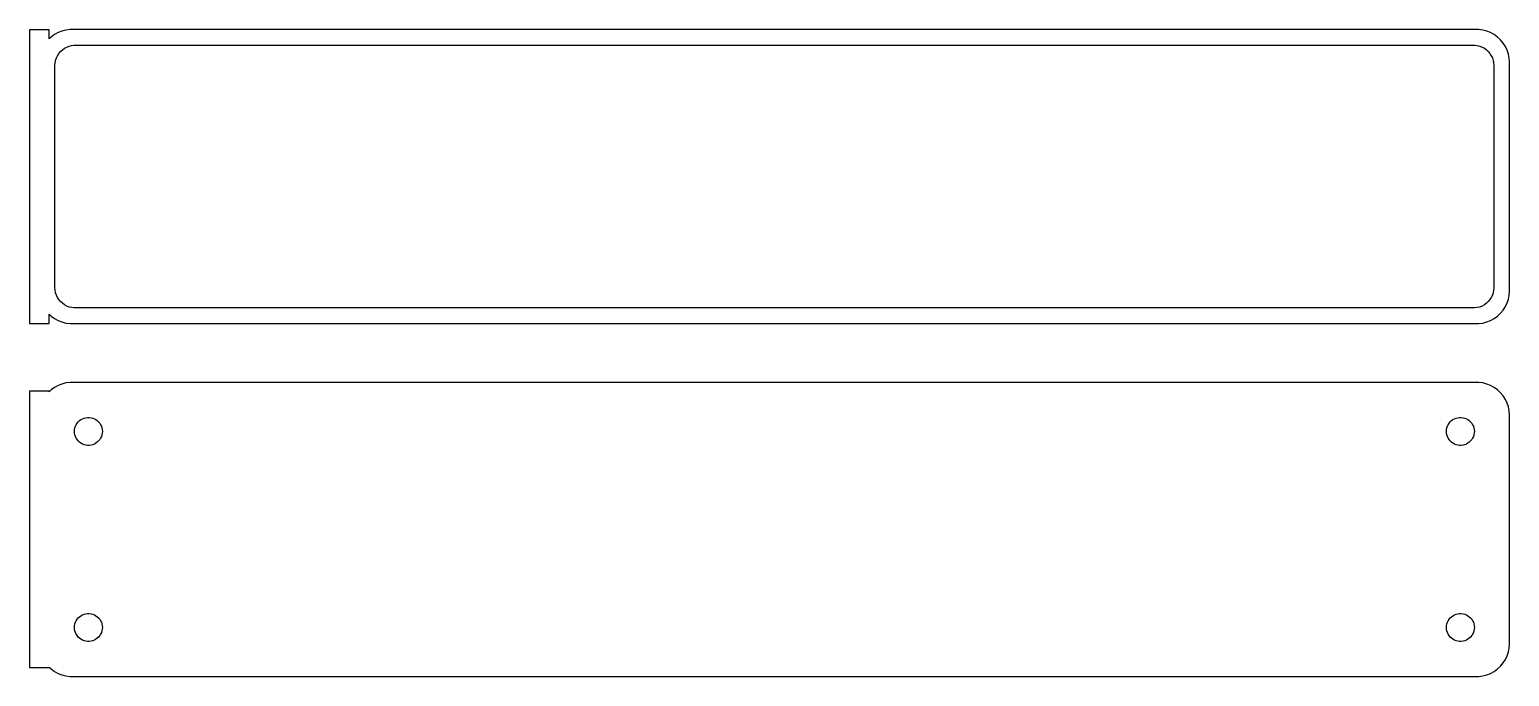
# Model space of a CAD drawing. Header units: metres. Extents: x -114 to 112, y 86 to 184.
import ezdxf

# ---------------------------------------------------------------- set-up
doc = ezdxf.new("R2010")
doc.units = ezdxf.units.M

msp = doc.modelspace()

# ---------------------------------------------------------------- linework, layer by layer
for p, q in [((-111, 184.479), (-114, 184.479)), ((-114, 184.479), (-114, 139.521)), ((-111, 183.059), (-111, 184.479)), ((-110.179, 183.722), (-110.687, 183.353)), ((-109.629, 184.024), (-110.179, 183.722)), ((-109.045, 184.255), (-109.629, 184.024)), ((-108.437, 184.411), (-109.045, 184.255)), ((-107.814, 184.49), (-108.437, 184.411)), ((107.814, 184.49), (-107.814, 184.49)), ((108.437, 184.411), (107.814, 184.49)), ((109.045, 184.255), (108.437, 184.411)), ((109.629, 184.024), (109.045, 184.255)), ((110.179, 183.722), (109.629, 184.024)), ((110.687, 183.353), (110.179, 183.722)), ((-110.687, 183.353), (-111, 183.059)), ((-109.269, 181.131), (-108.984, 181.399)), ((-108.984, 181.399), (-108.668, 181.628)), ((-108.668, 181.628), (-108.325, 181.817)), ((-108.325, 181.817), (-107.962, 181.961)), ((-107.962, 181.961), (-107.583, 182.058)), ((-107.583, 182.058), (-107.195, 182.107)), ((-107.195, 182.107), (107.195, 182.107)), ((107.195, 182.107), (107.583, 182.058)), ((107.583, 182.058), (107.962, 181.961)), ((107.962, 181.961), (108.325, 181.817)), ((108.325, 181.817), (108.668, 181.628)), ((108.668, 181.628), (108.984, 181.399)), ((108.984, 181.399), (109.269, 181.131)), ((111.145, 182.923), (110.687, 183.353)), ((111.545, 182.439), (111.145, 182.923)), ((111.882, 181.909), (111.545, 182.439)), ((112.149, 181.341), (111.882, 181.909)), ((112.343, 180.743), (112.149, 181.341)), ((-110.113, 179), (-110.088, 179.39)), ((-110.113, 145), (-110.113, 179)), ((-110.088, 179.39), (-110.015, 179.774)), ((-110.015, 179.774), (-109.894, 180.146)), ((-109.894, 180.146), (-109.728, 180.5)), ((-109.728, 180.5), (-109.518, 180.83)), ((-109.518, 180.83), (-109.269, 181.131)), ((109.269, 181.131), (109.518, 180.83)), ((109.518, 180.83), (109.728, 180.5)), ((109.728, 180.5), (109.894, 180.146)), ((109.894, 180.146), (110.015, 179.774)), ((110.015, 179.774), (110.088, 179.39)), ((110.088, 179.39), (110.113, 179)), ((110.113, 179), (110.113, 145)), ((112.461, 180.127), (112.343, 180.743)), ((112.5, 179.5), (112.461, 180.127)), ((112.5, 144.5), (112.5, 179.5)), ((-110.088, 144.61), (-110.113, 145)), ((110.113, 145), (110.088, 144.61)), ((-110.015, 144.226), (-110.088, 144.61)), ((-109.894, 143.854), (-110.015, 144.226)), ((-109.728, 143.5), (-109.894, 143.854)), ((-109.518, 143.17), (-109.728, 143.5)), ((-109.269, 142.869), (-109.518, 143.17)), ((-108.984, 142.601), (-109.269, 142.869)), ((109.269, 142.869), (108.984, 142.601)), ((109.518, 143.17), (109.269, 142.869)), ((109.728, 143.5), (109.518, 143.17)), ((109.894, 143.854), (109.728, 143.5)), ((110.015, 144.226), (109.894, 143.854)), ((110.088, 144.61), (110.015, 144.226)), ((112.149, 142.659), (112.343, 143.257)), ((112.343, 143.257), (112.461, 143.873)), ((112.461, 143.873), (112.5, 144.5)), ((-111, 139.521), (-111, 140.941)), ((-111, 140.941), (-110.687, 140.647)), ((-110.687, 140.647), (-110.179, 140.278)), ((-108.668, 142.372), (-108.984, 142.601)), ((-108.325, 142.183), (-108.668, 142.372)), ((-107.962, 142.039), (-108.325, 142.183)), ((-107.583, 141.942), (-107.962, 142.039)), ((-107.195, 141.893), (-107.583, 141.942)), ((107.195, 141.893), (-107.195, 141.893)), ((107.583, 141.942), (107.195, 141.893)), ((107.962, 142.039), (107.583, 141.942)), ((108.325, 142.183), (107.962, 142.039)), ((108.668, 142.372), (108.325, 142.183)), ((108.984, 142.601), (108.668, 142.372)), ((110.179, 140.278), (110.687, 140.647)), ((110.687, 140.647), (111.145, 141.077)), ((111.145, 141.077), (111.545, 141.561)), ((111.545, 141.561), (111.882, 142.091)), ((111.882, 142.091), (112.149, 142.659)), ((-114, 139.521), (-111, 139.521)), ((-110.179, 140.278), (-109.629, 139.976)), ((-109.629, 139.976), (-109.045, 139.745)), ((-109.045, 139.745), (-108.437, 139.589)), ((-108.437, 139.589), (-107.814, 139.51)), ((-107.814, 139.51), (107.814, 139.51)), ((107.814, 139.51), (108.437, 139.589)), ((108.437, 139.589), (109.045, 139.745)), ((109.045, 139.745), (109.629, 139.976)), ((109.629, 139.976), (110.179, 140.278)), ((-111, 129.153), (-114, 129.153)), ((-114, 129.153), (-114, 86.8474)), ((-110.687, 129.353), (-111, 129.059)), ((-111, 129.059), (-111, 129.153)), ((-110.179, 129.722), (-110.687, 129.353)), ((-109.629, 130.024), (-110.179, 129.722)), ((-109.045, 130.255), (-109.629, 130.024)), ((-108.437, 130.411), (-109.045, 130.255)), ((-107.814, 130.49), (-108.437, 130.411)), ((107.814, 130.49), (-107.814, 130.49)), ((108.437, 130.411), (107.814, 130.49)), ((109.045, 130.255), (108.437, 130.411)), ((109.629, 130.024), (109.045, 130.255)), ((110.179, 129.722), (109.629, 130.024)), ((110.687, 129.353), (110.179, 129.722)), ((111.145, 128.923), (110.687, 129.353)), ((111.545, 128.439), (111.145, 128.923)), ((111.882, 127.909), (111.545, 128.439)), ((112.149, 127.341), (111.882, 127.909)), ((112.343, 126.743), (112.149, 127.341)), ((-106.557, 124.462), (-106.361, 124.645)), ((-106.361, 124.645), (-106.144, 124.803)), ((-106.144, 124.803), (-105.909, 124.932)), ((-105.909, 124.932), (-105.66, 125.031)), ((-105.66, 125.031), (-105.4, 125.097)), ((-105.4, 125.097), (-105.134, 125.131)), ((-105.134, 125.131), (-104.866, 125.131)), ((-104.866, 125.131), (-104.6, 125.097)), ((-104.6, 125.097), (-104.34, 125.031)), ((-104.34, 125.031), (-104.091, 124.932)), ((-104.091, 124.932), (-103.856, 124.803)), ((-103.856, 124.803), (-103.639, 124.645)), ((-103.639, 124.645), (-103.443, 124.462)), ((103.443, 124.462), (103.639, 124.645)), ((103.639, 124.645), (103.856, 124.803)), ((103.856, 124.803), (104.091, 124.932)), ((104.091, 124.932), (104.34, 125.031)), ((104.34, 125.031), (104.6, 125.097)), ((104.6, 125.097), (104.866, 125.131)), ((104.866, 125.131), (105.134, 125.131)), ((105.134, 125.131), (105.4, 125.097)), ((105.4, 125.097), (105.66, 125.031)), ((105.66, 125.031), (105.909, 124.932)), ((105.909, 124.932), (106.144, 124.803)), ((106.144, 124.803), (106.361, 124.645)), ((106.361, 124.645), (106.557, 124.462)), ((112.461, 126.127), (112.343, 126.743)), ((112.5, 125.5), (112.461, 126.127)), ((112.5, 90.5), (112.5, 125.5)), ((-107.135, 123), (-107.118, 123.268)), ((-107.118, 122.732), (-107.135, 123)), ((-107.118, 123.268), (-107.068, 123.531)), ((-107.068, 122.469), (-107.118, 122.732)), ((-107.068, 123.531), (-106.985, 123.786)), ((-106.985, 122.214), (-107.068, 122.469)), ((-106.985, 123.786), (-106.871, 124.029)), ((-106.871, 124.029), (-106.727, 124.255)), ((-106.727, 124.255), (-106.557, 124.462)), ((-103.443, 124.462), (-103.273, 124.255)), ((-103.273, 124.255), (-103.129, 124.029)), ((-103.129, 124.029), (-103.015, 123.786)), ((-103.015, 123.786), (-102.932, 123.531)), ((-102.932, 122.469), (-103.015, 122.214)), ((-102.932, 123.531), (-102.882, 123.268)), ((-102.882, 122.732), (-102.932, 122.469)), ((-102.882, 123.268), (-102.865, 123)), ((-102.865, 123), (-102.882, 122.732)), ((102.865, 123), (102.882, 123.268)), ((102.882, 122.732), (102.865, 123)), ((102.882, 123.268), (102.932, 123.531)), ((102.932, 122.469), (102.882, 122.732)), ((102.932, 123.531), (103.015, 123.786)), ((103.015, 122.214), (102.932, 122.469)), ((103.015, 123.786), (103.129, 124.029)), ((103.129, 124.029), (103.273, 124.255)), ((103.273, 124.255), (103.443, 124.462)), ((106.557, 124.462), (106.727, 124.255)), ((106.727, 124.255), (106.871, 124.029)), ((106.871, 124.029), (106.985, 123.786)), ((106.985, 123.786), (107.068, 123.531)), ((107.068, 122.469), (106.985, 122.214)), ((107.068, 123.531), (107.118, 123.268)), ((107.118, 122.732), (107.068, 122.469)), ((107.118, 123.268), (107.135, 123)), ((107.135, 123), (107.118, 122.732)), ((-106.871, 121.971), (-106.985, 122.214)), ((-106.727, 121.745), (-106.871, 121.971)), ((-106.557, 121.538), (-106.727, 121.745)), ((-106.361, 121.355), (-106.557, 121.538)), ((-106.144, 121.197), (-106.361, 121.355)), ((-105.909, 121.068), (-106.144, 121.197)), ((-105.66, 120.969), (-105.909, 121.068)), ((-105.4, 120.903), (-105.66, 120.969)), ((-105.134, 120.869), (-105.4, 120.903)), ((-104.866, 120.869), (-105.134, 120.869)), ((-104.6, 120.903), (-104.866, 120.869)), ((-104.34, 120.969), (-104.6, 120.903)), ((-104.091, 121.068), (-104.34, 120.969)), ((-103.856, 121.197), (-104.091, 121.068)), ((-103.639, 121.355), (-103.856, 121.197)), ((-103.443, 121.538), (-103.639, 121.355)), ((-103.273, 121.745), (-103.443, 121.538)), ((-103.129, 121.971), (-103.273, 121.745)), ((-103.015, 122.214), (-103.129, 121.971)), ((103.129, 121.971), (103.015, 122.214)), ((103.273, 121.745), (103.129, 121.971)), ((103.443, 121.538), (103.273, 121.745)), ((103.639, 121.355), (103.443, 121.538)), ((103.856, 121.197), (103.639, 121.355)), ((104.091, 121.068), (103.856, 121.197)), ((104.34, 120.969), (104.091, 121.068)), ((104.6, 120.903), (104.34, 120.969)), ((104.866, 120.869), (104.6, 120.903)), ((105.134, 120.869), (104.866, 120.869)), ((105.4, 120.903), (105.134, 120.869)), ((105.66, 120.969), (105.4, 120.903)), ((105.909, 121.068), (105.66, 120.969)), ((106.144, 121.197), (105.909, 121.068)), ((106.361, 121.355), (106.144, 121.197)), ((106.557, 121.538), (106.361, 121.355)), ((106.727, 121.745), (106.557, 121.538)), ((106.871, 121.971), (106.727, 121.745)), ((106.985, 122.214), (106.871, 121.971)), ((-105.4, 95.0975), (-105.134, 95.1311)), ((-105.134, 95.1311), (-104.866, 95.1311)), ((-104.866, 95.1311), (-104.6, 95.0975)), ((104.6, 95.0975), (104.866, 95.1311)), ((104.866, 95.1311), (105.134, 95.1311)), ((105.134, 95.1311), (105.4, 95.0975)), ((-107.135, 93), (-107.118, 93.2676)), ((-107.118, 92.7324), (-107.135, 93)), ((-107.118, 93.2676), (-107.068, 93.531)), ((-107.068, 93.531), (-106.985, 93.7861)), ((-106.985, 93.7861), (-106.871, 94.0287)), ((-106.871, 94.0287), (-106.727, 94.2551)), ((-106.727, 94.2551), (-106.557, 94.4617)), ((-106.557, 94.4617), (-106.361, 94.6453)), ((-106.361, 94.6453), (-106.144, 94.8029)), ((-106.144, 94.8029), (-105.909, 94.9321)), ((-105.909, 94.9321), (-105.66, 95.0308)), ((-105.66, 95.0308), (-105.4, 95.0975)), ((-104.6, 95.0975), (-104.34, 95.0308)), ((-104.34, 95.0308), (-104.091, 94.9321)), ((-104.091, 94.9321), (-103.856, 94.8029)), ((-103.856, 94.8029), (-103.639, 94.6453)), ((-103.639, 94.6453), (-103.443, 94.4617)), ((-103.443, 94.4617), (-103.273, 94.2551)), ((-103.273, 94.2551), (-103.129, 94.0287)), ((-103.129, 94.0287), (-103.015, 93.7861)), ((-103.015, 93.7861), (-102.932, 93.531)), ((-102.932, 93.531), (-102.882, 93.2676)), ((-102.882, 93.2676), (-102.865, 93)), ((-102.865, 93), (-102.882, 92.7324)), ((102.865, 93), (102.882, 93.2676)), ((102.882, 92.7324), (102.865, 93)), ((102.882, 93.2676), (102.932, 93.531)), ((102.932, 93.531), (103.015, 93.7861)), ((103.015, 93.7861), (103.129, 94.0287)), ((103.129, 94.0287), (103.273, 94.2551)), ((103.273, 94.2551), (103.443, 94.4617)), ((103.443, 94.4617), (103.639, 94.6453)), ((103.639, 94.6453), (103.856, 94.8029)), ((103.856, 94.8029), (104.091, 94.9321)), ((104.091, 94.9321), (104.34, 95.0308)), ((104.34, 95.0308), (104.6, 95.0975)), ((105.4, 95.0975), (105.66, 95.0308)), ((105.66, 95.0308), (105.909, 94.9321)), ((105.909, 94.9321), (106.144, 94.8029)), ((106.144, 94.8029), (106.361, 94.6453)), ((106.361, 94.6453), (106.557, 94.4617)), ((106.557, 94.4617), (106.727, 94.2551)), ((106.727, 94.2551), (106.871, 94.0287)), ((106.871, 94.0287), (106.985, 93.7861)), ((106.985, 93.7861), (107.068, 93.531)), ((107.068, 93.531), (107.118, 93.2676)), ((107.118, 93.2676), (107.135, 93)), ((107.135, 93), (107.118, 92.7324)), ((-107.068, 92.469), (-107.118, 92.7324)), ((-106.985, 92.214), (-107.068, 92.469)), ((-106.871, 91.9713), (-106.985, 92.214)), ((-106.727, 91.7449), (-106.871, 91.9713)), ((-106.557, 91.5383), (-106.727, 91.7449)), ((-106.361, 91.3547), (-106.557, 91.5383)), ((-106.144, 91.1971), (-106.361, 91.3547)), ((-105.909, 91.0679), (-106.144, 91.1971)), ((-105.66, 90.9692), (-105.909, 91.0679)), ((-105.4, 90.9025), (-105.66, 90.9692)), ((-105.134, 90.8689), (-105.4, 90.9025)), ((-104.866, 90.8689), (-105.134, 90.8689)), ((-104.6, 90.9025), (-104.866, 90.8689)), ((-104.34, 90.9692), (-104.6, 90.9025)), ((-104.091, 91.0679), (-104.34, 90.9692)), ((-103.856, 91.1971), (-104.091, 91.0679)), ((-103.639, 91.3547), (-103.856, 91.1971)), ((-103.443, 91.5383), (-103.639, 91.3547)), ((-103.273, 91.7449), (-103.443, 91.5383)), ((-103.129, 91.9713), (-103.273, 91.7449)), ((-103.015, 92.214), (-103.129, 91.9713)), ((-102.932, 92.469), (-103.015, 92.214)), ((-102.882, 92.7324), (-102.932, 92.469)), ((102.932, 92.469), (102.882, 92.7324)), ((103.015, 92.214), (102.932, 92.469)), ((103.129, 91.9713), (103.015, 92.214)), ((103.273, 91.7449), (103.129, 91.9713)), ((103.443, 91.5383), (103.273, 91.7449)), ((103.639, 91.3547), (103.443, 91.5383)), ((103.856, 91.1971), (103.639, 91.3547)), ((104.091, 91.0679), (103.856, 91.1971)), ((104.34, 90.9692), (104.091, 91.0679)), ((104.6, 90.9025), (104.34, 90.9692)), ((104.866, 90.8689), (104.6, 90.9025)), ((105.134, 90.8689), (104.866, 90.8689)), ((105.4, 90.9025), (105.134, 90.8689)), ((105.66, 90.9692), (105.4, 90.9025)), ((105.909, 91.0679), (105.66, 90.9692)), ((106.144, 91.1971), (105.909, 91.0679)), ((106.361, 91.3547), (106.144, 91.1971)), ((106.557, 91.5383), (106.361, 91.3547)), ((106.727, 91.7449), (106.557, 91.5383)), ((106.871, 91.9713), (106.727, 91.7449)), ((106.985, 92.214), (106.871, 91.9713)), ((107.068, 92.469), (106.985, 92.214)), ((107.118, 92.7324), (107.068, 92.469)), ((111.882, 88.0912), (112.149, 88.6594)), ((112.149, 88.6594), (112.343, 89.2566)), ((112.343, 89.2566), (112.461, 89.8733)), ((112.461, 89.8733), (112.5, 90.5)), ((-114, 86.8474), (-111, 86.8474)), ((-111, 86.8474), (-111, 86.9413)), ((-111, 86.9413), (-110.687, 86.6474)), ((-110.687, 86.6474), (-110.179, 86.2784)), ((-110.179, 86.2784), (-109.629, 85.9759)), ((109.629, 85.9759), (110.179, 86.2784)), ((110.179, 86.2784), (110.687, 86.6474)), ((110.687, 86.6474), (111.145, 87.0773)), ((111.145, 87.0773), (111.545, 87.5611)), ((111.545, 87.5611), (111.882, 88.0912)), ((-109.629, 85.9759), (-109.045, 85.7447)), ((-109.045, 85.7447), (-108.437, 85.5886)), ((-108.437, 85.5886), (-107.814, 85.5099)), ((-107.814, 85.5099), (107.814, 85.5099)), ((107.814, 85.5099), (108.437, 85.5886)), ((108.437, 85.5886), (109.045, 85.7447)), ((109.045, 85.7447), (109.629, 85.9759))]:
    msp.add_line(p, q)

doc.saveas('drawing.dxf')
